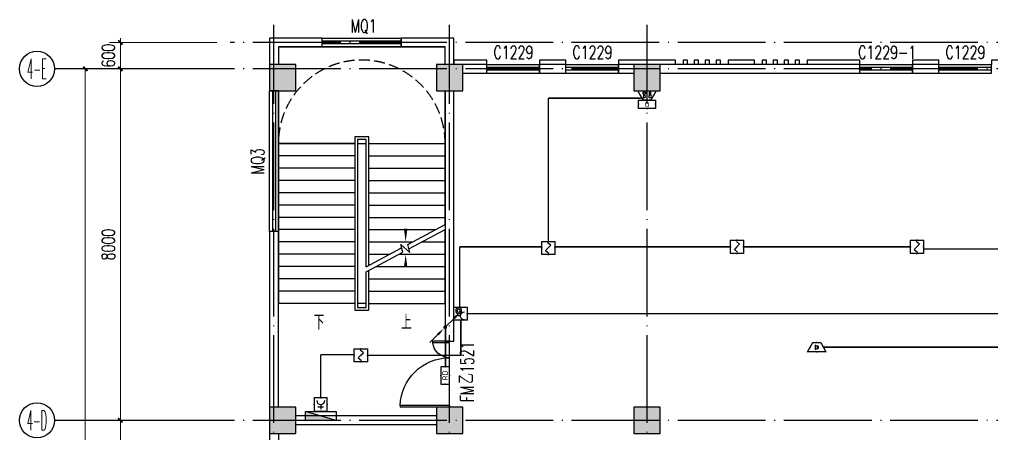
# Model space of a CAD drawing. Extents: x -124594 to 516503, y -3148 to 203159.
# Drawn here: x 179458 to 201608, y 33839 to 43262 of the extents above; entities that cross this region are included whole.
import ezdxf
from ezdxf.enums import TextEntityAlignment as Align

# ---------------------------------------------------------------- set-up
doc = ezdxf.new("R2010")
doc.units = 0
doc.header["$LTSCALE"] = 1000
doc.header["$MEASUREMENT"] = 0
doc.linetypes.add('DASH', pattern=[0.35, 0.25, -0.1])
doc.linetypes.add('DOTE', pattern=[2.42, 2, -0.2, 0.02, -0.2])
for name, color, linetype in [('AXIS', 3, 'Continuous'), ('AXIS_TEXT', 7, 'Continuous'), ('COLUMN', 9, 'Continuous'), ('DIM_SYMB', 3, 'Continuous'), ('DOOR_FIRE', 4, 'Continuous'), ('DOOR_FIRE_TEXT', 7, 'Continuous'), ('EQUIP-消防', 3, 'Continuous'), ('EQUIP_消火栓', 7, 'Continuous'), ('J-AXIS-轴线', 1, 'DOTE'), ('J-DOOR-窗', 8, 'Continuous'), ('J-STAIR-楼梯', 142, 'Continuous'), ('J-WALL-墙体', 2, 'Continuous'), ('LWIRE', 4, 'Continuous'), ('PUB_HATCH', 8, 'Continuous'), ('WINDOW_TEXT', 7, 'Continuous'), ('WIRE-消防', 222, 'Continuous'), ('WIRE-消防广播', 4, 'TG_BC'), ('WIRE-消防火灾监控', 6, 'Continuous'), ('WIRE-消防电话', 4, 'TG_F'), ('装饰柱', 7, 'Continuous')]:
    doc.layers.add(name, color=color, linetype=linetype)
doc.layers.add('建筑底图', color=8, linetype='Continuous', lineweight=5)
doc.styles.add('_TCH_AXIS', font='COMPLEX', dxfattribs={"bigfont": 'GBCBIG'})
doc.styles.add('_TCH_DIM', font='SIMPLEX', dxfattribs={"bigfont": 'GBCBIG'})
doc.styles.add('_TCH_DIM_T3', font='SIMPLEX', dxfattribs={"width": 0.705882, "bigfont": 'GBCBIG'})
doc.styles.add('_TCH_WINDOW', font='SIMPLEX', dxfattribs={"height": 3.5, "bigfont": 'GBCBIG'})
doc.styles.add('_TEL_ATTDEF', font='GBENOR', dxfattribs={"width": 0.8, "height": 3, "bigfont": 'GBCBIG'})
doc.styles.add('COMPLEX', font='COMPLEX')
doc.styles.get("Standard").update_dxf_attribs({"font": 'gbenor.shx', "bigfont": 'gbcbig.shx'})
doc.styles.add('TG_LINETYPE', font='SIMPLEX', dxfattribs={"width": 0.8, "height": 3, "bigfont": 'HZTXT'})
doc.linetypes.add('TG_BC', pattern='A,2,-0.85,["BC",TG_LINETYPE,S=0.1,R=0,X=-0.65,Y=-0.15],0', length=2.85)
doc.linetypes.add('TG_F', pattern='A,2,-0.4,["F",TG_LINETYPE,S=0.1,R=0,X=-0.28,Y=-0.15],0', length=2.4)
doc.dimstyles.new('_TCH_ARCH&&100', dxfattribs={"dimtxt": 297.5, "dimasz": 100, "dimexe": 250, "dimexo": 300, "dimgap": 126.25, "dimtad": 1, "dimdec": 0, "dimzin": 0, "dimdsep": 46, "dimtxsty": '_TCH_DIM_T3', "dimblk": 'ARCHTICK', "dimcen": 0.09, "dimclrt": 7, "dimazin": 2, "dimtfac": 1, "dimtdec": 0, "dimtix": 1, "dimtmove": 2, "dimatfit": 3, "dimfxl": 1, "dimtolj": 1, "dimtzin": 0, "dimarcsym": 0})

# ---------------------------------------------------------------- blocks, each defined once
blk = doc.blocks.new('_FZH')
blk.add_lwpolyline([(-0.5, -0.5), (0.5, -0.5), (0.5, 0.5), (-0.5, 0.5)], close=True)
at = {"layer": 'PUB_HATCH'}
blk.add_solid([(-0.5, -0.5), (0.5, -0.5), (-0.5, 0.5), (0.5, 0.5)], dxfattribs=at)
blk = doc.blocks.new('_ArchTick')
at = {"color": 0, "linetype": 'ByBlock', "const_width": 0.4}
blk.add_lwpolyline([(-0.5, -0.5), (0.5, 0.5)], dxfattribs=at)
blk = doc.blocks.new('*D208')
at = {"layer": 'AXIS', "color": 0, "lineweight": -2, "transparency": 16777216}
for p, q in [((183958, 118791), (180708, 118791)), ((180958, 94791), (180958, 118791)), ((183958, 94791), (180708, 94791))]:
    blk.add_line(p, q, dxfattribs=at)
at = {"layer": 'Defpoints', "color": 0, "transparency": 16777216}
for p in [(180958, 118791), (184258, 118791), (184258, 94791)]:
    blk.add_point(p, dxfattribs=at)
at = {"layer": 'AXIS', "color": 0, "lineweight": -2, "transparency": 16777216, "xscale": 100, "yscale": 100, "zscale": 100}
for p, rotation in [((180958, 118791), 90), ((180958, 94791), 270)]:
    blk.add_blockref('_ArchTick', p, dxfattribs=dict(at, rotation=rotation))
at = {"layer": 'AXIS', "color": 7, "transparency": 16777216, "insert": (180683, 106791), "char_height": 297.5, "attachment_point": 5, "rotation": 90, "style": '_TCH_DIM_T3'}
blk.add_mtext('\\A1;24000', dxfattribs=at)
blk = doc.blocks.new('*D213')
at = {"layer": 'AXIS', "color": 0, "lineweight": -2, "transparency": 16777216}
for p, q in [((183958, 110791), (181508, 110791)), ((181758, 107891), (181758, 110791)), ((183958, 107891), (181508, 107891))]:
    blk.add_line(p, q, dxfattribs=at)
at = {"layer": 'Defpoints', "color": 0, "transparency": 16777216}
for p in [(181758, 110791), (184258, 110791), (184258, 107891)]:
    blk.add_point(p, dxfattribs=at)
at = {"layer": 'AXIS', "color": 0, "lineweight": -2, "transparency": 16777216, "xscale": 100, "yscale": 100, "zscale": 100}
for p, rotation in [((181758, 110791), 90), ((181758, 107891), 270)]:
    blk.add_blockref('_ArchTick', p, dxfattribs=dict(at, rotation=rotation))
at = {"layer": 'AXIS', "color": 7, "transparency": 16777216, "insert": (181483, 109341), "char_height": 297.5, "attachment_point": 5, "rotation": 90, "style": '_TCH_DIM_T3'}
blk.add_mtext('\\A1;2900', dxfattribs=at)
blk = doc.blocks.new('*D214')
at = {"layer": 'AXIS', "color": 0, "lineweight": -2, "transparency": 16777216}
for p, q in [((183958, 118791), (181508, 118791)), ((181758, 110791), (181758, 118791)), ((183958, 110791), (181508, 110791))]:
    blk.add_line(p, q, dxfattribs=at)
at = {"layer": 'Defpoints', "color": 0, "transparency": 16777216}
for p in [(181758, 118791), (184258, 118791), (184258, 110791)]:
    blk.add_point(p, dxfattribs=at)
at = {"layer": 'AXIS', "color": 0, "lineweight": -2, "transparency": 16777216, "xscale": 100, "yscale": 100, "zscale": 100}
for p, rotation in [((181758, 118791), 90), ((181758, 110791), 270)]:
    blk.add_blockref('_ArchTick', p, dxfattribs=dict(at, rotation=rotation))
at = {"layer": 'AXIS', "color": 7, "transparency": 16777216, "insert": (181483, 114791), "char_height": 297.5, "attachment_point": 5, "rotation": 90, "style": '_TCH_DIM_T3'}
blk.add_mtext('\\A1;8000', dxfattribs=at)
blk = doc.blocks.new('*D215')
at = {"layer": 'AXIS', "color": 0, "lineweight": -2, "transparency": 16777216}
for p, q in [((183958, 119391), (181508, 119391)), ((181758, 119391), (181758, 119491)), ((181758, 118791), (181758, 119391)), ((183958, 118791), (181508, 118791)), ((181758, 118791), (181758, 118691))]:
    blk.add_line(p, q, dxfattribs=at)
at = {"layer": 'Defpoints', "color": 0, "transparency": 16777216}
for p in [(181758, 119391), (184258, 119391), (184258, 118791)]:
    blk.add_point(p, dxfattribs=at)
at = {"layer": 'AXIS', "color": 0, "lineweight": -2, "transparency": 16777216, "xscale": 100, "yscale": 100, "zscale": 100}
for p, rotation in [((181758, 119391), 270), ((181758, 118791), 90)]:
    blk.add_blockref('_ArchTick', p, dxfattribs=dict(at, rotation=rotation))
at = {"layer": 'AXIS', "color": 7, "transparency": 16777216, "insert": (181483, 119091), "char_height": 297.5, "attachment_point": 5, "rotation": 90, "style": '_TCH_DIM_T3'}
blk.add_mtext('\\A1;600', dxfattribs=at)
blk = doc.blocks.new('$TCHSYS$WIN2D')
for p, q in [((-0.5, 0.5), (0.5, 0.5)), ((-0.5, 0.5), (-0.5, -0.5)), ((0.5, 0.5), (0.5, -0.5)), ((0.5, 0.1667), (-0.5, 0.1667)), ((0.5, -0.1667), (-0.5, -0.1667)), ((-0.5, -0.5), (0.5, -0.5))]:
    blk.add_line(p, q)
blk = doc.blocks.new('$DorLib2D$00000225')
at = {"color": 0}
for p, q in [((0.475, -0.001), (0.475, 0.752)), ((0.475, 0.752), (0.5, 0.752)), ((0.5, -0.001), (0.5, 0.752)), ((-0.5, 0), (-0.5, 0.252)), ((-0.475, 0.252), (-0.5, 0.252)), ((-0.475, 0), (-0.475, 0.252)), ((-0.475, 0), (-0.5, 0)), ((0.475, -0.001), (0.5, -0.001))]:
    blk.add_line(p, q, dxfattribs=at)
for centre, radius, start, end in [((0.505, -0.002), 0.755, 92.2493, 179.7238), ((-0.501, 0.003), 0.251, 359.7899, 84.0974)]:
    blk.add_arc(centre, radius, start, end, dxfattribs=at)
blk = doc.blocks.new('_AXISO')
blk.add_circle((0, 0), 0.5)
at = {"layer": 'AXIS_TEXT', "style": 'COMPLEX', "width": 1.041667}
blk.add_attdef('A', text='', height=0.56, dxfattribs=at).set_placement((-0.25, -0.28), (0.25, -0.28), align=Align.FIT)
blk = doc.blocks.new('$Equip$00002649')
for p, q in [((-0.5, 0.5), (-0.5, -0.5)), ((0.5, 0.5), (-0.5, 0.5)), ((-0.2, 0.2), (0.05, 0.4)), ((0, 0), (-0.2, 0.2)), ((0, 0), (0.2, -0.2)), ((0.5, -0.5), (0.5, 0.5)), ((-0.5, -0.5), (0.5, -0.5)), ((0.2, -0.2), (-0.05, -0.4))]:
    blk.add_line(p, q)
at = {"const_width": 0.0667}
blk.add_lwpolyline([(-0.5, 0.5), (0.5, 0.5), (0.5, -0.5), (-0.5, -0.5), (-0.5, 0.5), (0.5, 0.5)], dxfattribs=at)
for p in [(-0.5, 0), (0, 0.5), (0.5, 0), (0, -0.5)]:
    blk.add_point(p)
at = {"color": 7, "flags": 1}
for tag, height, p in [('A', 0.00002, (0, 0)), ('B', 0.4, (0.762, -0.208))]:
    blk.add_attdef(tag, text='', height=height, dxfattribs=at).set_placement(p, align=Align.MIDDLE_CENTER)
blk = doc.blocks.new('$equip$00002679')
for p, q in [((-0.3, 0.699), (-0.703, 0)), ((-0.703, 0), (0.703, 0)), ((-0.264, 0.249), (-0.304, 0.569)), ((-0.304, 0.569), (-0.128, 0.489)), ((-0.304, 0.249), (-0.304, 0.113)), ((-0.128, 0.249), (-0.304, 0.249)), ((-0.304, 0.113), (-0.128, 0.113)), ((0.3, 0.699), (-0.3, 0.699)), ((0.3, 0.699), (-0.3, 0.699)), ((-0.128, 0.489), (-0.168, 0.249)), ((-0.128, 0.113), (-0.128, 0.249)), ((0, 0.699), (0, 0)), ((0.174, 0.11), (0.174, 0.338)), ((0.294, 0.11), (0.174, 0.11)), ((0.294, 0.338), (0.294, 0.11)), ((0.703, 0), (0.3, 0.699))]:
    blk.add_line(p, q)
at = {"const_width": 0.0667}
for points in [[(-0.299, 0.699), (0.301, 0.699), (0.703, 0), (-0.702, 0), (-0.299, 0.699), (0.301, 0.699)], [(-0.3, 0.699), (0.3, 0.699), (0.703, 0), (-0.703, 0), (-0.3, 0.699), (0.3, 0.699)]]:
    blk.add_lwpolyline(points, dxfattribs=at)
blk.add_circle((0.234, 0.43), 0.111)
for p in [(-0.501, 0.349), (0, 0.699), (0, 0), (0.502, 0.349)]:
    blk.add_point(p)
at = {"color": 7, "flags": 1}
for tag, height, p in [('A', 0.00002, (0, 0)), ('B', 0.4, (0.961, 0.299))]:
    blk.add_attdef(tag, text='', height=height, dxfattribs=at).set_placement(p, align=Align.MIDDLE_CENTER)
blk = doc.blocks.new('$equip$00002655')
for p, q in [((-0.5, 1), (-0.5, 0)), ((0.5, 1), (-0.5, 1)), ((0.5, 0), (0.5, 1)), ((-0.5, 0), (0.5, 0)), ((-0.169, 0.5), (-0.169, 0.15))]:
    blk.add_line(p, q)
at = {"const_width": 0.0667}
blk.add_lwpolyline([(-0.5, 1), (0.5, 1), (0.5, 0), (-0.5, 0), (-0.5, 1), (0.5, 1)], dxfattribs=at)
for radius in [0.226, 0.113]:
    blk.add_circle((0.227, 0.36), radius)
blk.add_arc((-0.169, 0.8), 0.3, 180, 0)
for p in [(0, 1), (-0.5, 0.5), (0, 0), (0.5, 0.5)]:
    blk.add_point(p)
at = {"color": 7, "flags": 1}
for tag, height, p in [('A', 0.00002, (0, 0)), ('B', 0.4, (0.762, 0.292))]:
    blk.add_attdef(tag, text='', height=height, dxfattribs=at).set_placement(p, align=Align.MIDDLE_CENTER)
blk = doc.blocks.new('$equip$00002786')
for p, q in [((0.65, 0.65), (-0.65, 0.65)), ((-0.65, 0.65), (-0.65, 0)), ((-0.65, 0), (0.65, 0)), ((0.65, 0), (0.65, 0.65))]:
    blk.add_line(p, q)
at = {"const_width": 0.0667}
blk.add_lwpolyline([(-0.65, 0.65), (0.65, 0.65), (0.65, 0), (-0.65, 0), (-0.65, 0.65), (0.65, 0.65)], dxfattribs=at)
for p in [(-0.65, 0.325), (0, 0.65), (0, 0), (0.65, 0.325)]:
    blk.add_point(p)
at = {"color": 7}
blk.add_attdef('$TEXT$', text='', height=0.4, dxfattribs=at).set_placement((0.006, 0.343), align=Align.MIDDLE_CENTER)
at = {"color": 7, "flags": 1}
for tag, p in [('A', (0, 0)), ('B', (0.905, 0.246))]:
    blk.add_attdef(tag, text='', height=0.4, dxfattribs=at).set_placement(p, align=Align.MIDDLE_CENTER)
blk = doc.blocks.new('$equip$00002677')
for p, q in [((-0.3, 0.699), (-0.703, 0)), ((-0.703, 0), (0.703, 0)), ((0.3, 0.699), (-0.3, 0.699)), ((-0.117, 0.421), (-0.117, 0.26)), ((-0.117, 0.421), (-0.036, 0.421)), ((-0.036, 0.26), (-0.117, 0.26)), ((-0.036, 0.421), (0.118, 0.503)), ((-0.036, 0.421), (-0.036, 0.26)), ((0.118, 0.173), (-0.036, 0.26)), ((0.118, 0.503), (0.118, 0.173)), ((0.703, 0), (0.3, 0.699))]:
    blk.add_line(p, q)
at = {"const_width": 0.0667}
blk.add_lwpolyline([(-0.3, 0.699), (0.3, 0.699), (0.703, 0), (-0.703, 0), (-0.3, 0.699), (0.3, 0.699)], dxfattribs=at)
blk.add_lwpolyline([(-0.3, 0.699), (0.3, 0.699), (0.703, 0), (-0.703, 0), (-0.3, 0.699), (0.3, 0.699)], dxfattribs=at)
for p in [(-0.501, 0.349), (0, 0.699), (0, 0), (0.502, 0.349)]:
    blk.add_point(p)
at = {"color": 7, "flags": 1}
for tag, height, p in [('A', 0.00002, (0, 0)), ('B', 0.4, (0.961, 0.299))]:
    blk.add_attdef(tag, text='', height=height, dxfattribs=at).set_placement(p, align=Align.MIDDLE_CENTER)
blk = doc.blocks.new('$equip$00002656')
for p, q in [((-0.5, 1), (-0.5, 0)), ((0.5, 1), (-0.5, 1)), ((0.5, 0), (0.5, 1)), ((-0.5, 0), (0.5, 0)), ((-0.219, 0.331), (0.222, 0.331)), ((0, 0.5), (0, 0.15))]:
    blk.add_line(p, q)
at = {"const_width": 0.0667}
blk.add_lwpolyline([(-0.5, 1), (0.5, 1), (0.5, 0), (-0.5, 0), (-0.5, 1), (0.5, 1)], dxfattribs=at)
blk.add_arc((0, 0.8), 0.3, 180, 0)
for p in [(0, 1), (-0.5, 0.5), (0, 0), (0.5, 0.5)]:
    blk.add_point(p)
at = {"color": 7, "flags": 1}
for tag, height, p in [('A', 0.00002, (0, 0)), ('B', 0.4, (0.762, 0.292))]:
    blk.add_attdef(tag, text='', height=height, dxfattribs=at).set_placement(p, align=Align.MIDDLE_CENTER)
blk = doc.blocks.new('$equip$00002771')
for p, q in [((-0.65, 0.65), (-0.65, 0)), ((0.65, 0.65), (-0.65, 0.65)), ((-0.65, 0), (0.65, 0)), ((0.65, 0), (0.65, 0.65))]:
    blk.add_line(p, q)
at = {"const_width": 0.0667}
blk.add_lwpolyline([(-0.65, 0.65), (-0.65, 0), (0.65, 0), (0.65, 0.65), (-0.65, 0.65), (-0.65, 0)], dxfattribs=at)
for p in [(-0.65, 0.325), (0, 0.65), (0, 0), (0.65, 0.325)]:
    blk.add_point(p)
at = {"color": 7}
blk.add_attdef('$TEXT$', text='', height=0.4, dxfattribs=at).set_placement((0.006, 0.343), align=Align.MIDDLE_CENTER)
at = {"color": 7, "flags": 1}
for tag, height, p in [('A', 0.00002, (0, 0)), ('B', 0.4, (0.905, 0.246))]:
    blk.add_attdef(tag, text='', height=height, dxfattribs=at).set_placement(p, align=Align.MIDDLE_CENTER)
blk = doc.blocks.new('$TelecSys$00000081')
for p, q in [((0.104, 0.104), (0.104, 0.104)), ((-1.15, -1.15), (-0.55, -0.55)), ((-0.104, -0.104), (-0.104, -0.104))]:
    blk.add_line(p, q)
at = {"const_width": 0.142}
blk.add_lwpolyline([(0.071, 0, 1), (-0.071, 0, 1)], format="xyb", close=True, dxfattribs=at)
blk.add_solid([(-0.62, -0.48), (-0.48, -0.62), (-0.1, -0.1)])
at = {"width": 0.8, "flags": 9}
blk.add_attdef('A', (0, 0), '', height=0.00002, rotation=180, dxfattribs=at)
blk = doc.blocks.new('$TelecSys$00000079')
for p, q in [((0.7, 0.7), (0, 0)), ((0.104, 0.104), (0.104, 0.104)), ((-0.104, -0.104), (-0.104, -0.104))]:
    blk.add_line(p, q)
at = {"const_width": 0.142}
blk.add_lwpolyline([(-0.071, 0, 1), (0.071, 0, 1)], format="xyb", close=True, dxfattribs=at)
blk.add_solid([(0.63, 0.77), (0.77, 0.63), (1.15, 1.15)])
at = {"width": 0.8, "flags": 9}
blk.add_attdef('A', (0, 0), '', height=0.00002, dxfattribs=at)
blk = doc.blocks.new('$TwtSys$00000434')
for p, q in [((-0.5, 0.5), (-0.5, -0.5)), ((-0.5, -0.5), (0.5, 0.5)), ((0.5, 0.5), (-0.5, 0.5)), ((0.5, -0.5), (0.5, 0.5)), ((-0.5, -0.5), (0.5, -0.5))]:
    blk.add_line(p, q)
blk.add_solid([(0.5, -0.5), (0.5, 0.5), (-0.5, -0.5)])
blk = doc.blocks.new('GWEEDA')
at = {"layer": 'AXIS', "color": 8}
for p, q in [((184258.3, 118790.8), (180258.3, 118790.8)), ((184258.3, 110790.8), (180258.3, 110790.8))]:
    blk.add_line(p, q, dxfattribs=at)
at = {"layer": 'DIM_SYMB', "color": 8}
for points in [[(186258.3, 113310.8, 0, 0, 0), (186258.3, 118190.8, 0, 0, 0), (188258.3, 118190.8, 0, 0, 0), (188258.3, 114850.8, 0, 80, 0), (188258.3, 115150.8, 0, 0, 0)], [(188258.3, 113310.8, 0, 0, 0), (188258.3, 114570.8, 0, 80, 0), (188258.3, 114270.8, 0, 0, 0)]]:
    blk.add_lwpolyline(points, format="xyseb", dxfattribs=at)
at = {"layer": 'J-AXIS-轴线', "color": 8}
for p, q in [((185258.3, 93790.8), (185258.3, 119790.8)), ((189258.3, 93790.8), (189258.3, 119790.8)), ((193758.3, 93790.8), (193758.3, 119790.8)), ((232758.3, 119390.8), (184258.3, 119390.8)), ((232758.3, 118790.8), (184258.3, 118790.8)), ((232758.3, 110790.8), (184258.3, 110790.8))]:
    blk.add_line(p, q, dxfattribs=at)
at = {"layer": 'J-STAIR-楼梯', "color": 8}
for p, q in [((189158.3, 119290.8), (185358.3, 119290.8)), ((185358.3, 119290.8), (185358.3, 118890.8)), ((189158.3, 118890.8), (189158.3, 119290.8)), ((185358.3, 118290.8), (185358.3, 117090.8)), ((189158.3, 117090.8), (189158.3, 118290.8)), ((187418.3, 117240.8), (187098.3, 117240.8)), ((187098.3, 117240.8), (187098.3, 113300.8)), ((187358.3, 117180.8), (187158.3, 117180.8)), ((187158.3, 117180.8), (187158.3, 113360.8)), ((187358.3, 114285), (187358.3, 117180.8)), ((187418.3, 114317.2), (187418.3, 117240.8)), ((185358.3, 117090.8), (185358.3, 113450.8)), ((187098.3, 117090.8), (185358.3, 117090.8)), ((185358.3, 117090.8), (187098.3, 117090.8)), ((187158.3, 117090.8), (187158.3, 113450.8)), ((187158.3, 117090.8), (187358.3, 117090.8)), ((187358.3, 114285), (187358.3, 117090.8)), ((187418.3, 117090.8), (189158.3, 117090.8)), ((187418.3, 117090.8), (189158.3, 117090.8)), ((189158.3, 115250), (189158.3, 117090.8)), ((187098.3, 116810.8), (185358.3, 116810.8)), ((187418.3, 116810.8), (189158.3, 116810.8)), ((187098.3, 116530.8), (185358.3, 116530.8)), ((187418.3, 116530.8), (189158.3, 116530.8)), ((187098.3, 116250.8), (185358.3, 116250.8)), ((187418.3, 116250.8), (189158.3, 116250.8)), ((187098.3, 115970.8), (185358.3, 115970.8)), ((187418.3, 115970.8), (189158.3, 115970.8)), ((187098.3, 115690.8), (185358.3, 115690.8)), ((187418.3, 115690.8), (189158.3, 115690.8)), ((187098.3, 115410.8), (185358.3, 115410.8)), ((187418.3, 115410.8), (189158.3, 115410.8)), ((188308.1, 114794.2), (189158.3, 115250)), ((187098.3, 115130.8), (185358.3, 115130.8)), ((187418.3, 115130.8), (188935.9, 115130.8)), ((188331.7, 114693.4), (189158.3, 115136.6)), ((189147.6, 115130.8), (189158.3, 115130.8)), ((189158.3, 113450.8), (189158.3, 115136.6)), ((187098.3, 114850.8), (185358.3, 114850.8)), ((187418.3, 114850.8), (188413.6, 114850.8)), ((188191, 114617.9), (188150.2, 114791.7)), ((188150.2, 114791.7), (188350.7, 114612.4)), ((188350.7, 114612.4), (188308.1, 114794.2)), ((188625.3, 114850.8), (189158.3, 114850.8)), ((187098.3, 114570.8), (185358.3, 114570.8)), ((187358.3, 114285), (188167.3, 114718.7)), ((187358.3, 114171.6), (188191, 114617.9)), ((187418.3, 114570.8), (187891.4, 114570.8)), ((188103, 114570.8), (189158.3, 114570.8)), ((187098.3, 114290.8), (185358.3, 114290.8)), ((187358.3, 113450.8), (187358.3, 114171.6)), ((187358.3, 113360.8), (187358.3, 114171.6)), ((187418.3, 113300.8), (187418.3, 114203.7)), ((187580.7, 114290.8), (189158.3, 114290.8)), ((187098.3, 114010.8), (185358.3, 114010.8)), ((187418.3, 114010.8), (189158.3, 114010.8)), ((187098.3, 113730.8), (185358.3, 113730.8)), ((187418.3, 113730.8), (189158.3, 113730.8)), ((187098.3, 113450.8), (185358.3, 113450.8)), ((187358.3, 113450.8), (187158.3, 113450.8)), ((187418.3, 113450.8), (189158.3, 113450.8)), ((187098.3, 113300.8), (187418.3, 113300.8)), ((187158.3, 113360.8), (187358.3, 113360.8))]:
    blk.add_line(p, q, dxfattribs=at)
at = {"layer": 'J-STAIR-楼梯', "color": 8, "linetype": 'DASH'}
blk.add_arc((187258.3, 117090.8), 1900, 0, 180, dxfattribs=at)
at = {"layer": 'J-WALL-墙体', "color": 8}
for p, q in [((186358.3, 119490.8), (185158.3, 119490.8)), ((185158.3, 119490.8), (185158.3, 118890.8)), ((186358.3, 119290.8), (186358.3, 119490.8)), ((189358.3, 119490.8), (188158.3, 119490.8)), ((188158.3, 119490.8), (188158.3, 119290.8)), ((189358.3, 118890.8), (189358.3, 119490.8)), ((185358.3, 119290.8), (186358.3, 119290.8)), ((185358.3, 119290.8), (185358.3, 118890.8)), ((188158.3, 119290.8), (189158.3, 119290.8)), ((189158.3, 118890.8), (189158.3, 119290.8)), ((190108.3, 118890.8), (189558.3, 118890.8)), ((190108.3, 118690.8), (190108.3, 118890.8)), ((191908.3, 118890.8), (191308.3, 118890.8)), ((191308.3, 118890.8), (191308.3, 118690.8)), ((191908.3, 118690.8), (191908.3, 118890.8)), ((193458.3, 118890.8), (193108.3, 118890.8)), ((193108.3, 118890.8), (193108.3, 118690.8)), ((198608.3, 118890.8), (194058.3, 118890.8)), ((198608.3, 118690.8), (198608.3, 118890.8)), ((200408.3, 118890.8), (199808.3, 118890.8)), ((199808.3, 118890.8), (199808.3, 118690.8)), ((200408.3, 118690.8), (200408.3, 118890.8)), ((189558.3, 118690.8), (190108.3, 118690.8)), ((191308.3, 118690.8), (191908.3, 118690.8)), ((193108.3, 118690.8), (193458.3, 118690.8)), ((194058.3, 118690.8), (198608.3, 118690.8)), ((199808.3, 118690.8), (200408.3, 118690.8)), ((189158.3, 118290.8), (189158.3, 112590.8)), ((189358.3, 112590.8), (189358.3, 118290.8)), ((185358.3, 115090.8), (185158.3, 115090.8)), ((185158.3, 115090.8), (185158.3, 111090.8)), ((185358.3, 111090.8), (185358.3, 115090.8)), ((189158.3, 112590.8), (189358.3, 112590.8)), ((188958.3, 110890.8), (185758.3, 110890.8)), ((188958.3, 110690.8), (185758.3, 110690.8)), ((185158.3, 110490.8), (185158.3, 107990.8)), ((185358.3, 110490.8), (185358.3, 107990.8))]:
    blk.add_line(p, q, dxfattribs=at)
at = {"layer": '装饰柱', "color": 8}
for points in [[(190108.3, 118890.8), (190108.3, 118990.8), (189358.3, 118990.8), (189358.3, 118890.8)], [(191908.3, 118890.8), (191908.3, 118990.8), (191308.3, 118990.8), (191308.3, 118890.8)], [(194408.3, 118890.8), (194408.3, 118990.8), (193108.3, 118990.8), (193108.3, 118890.8)], [(194683.3, 118890.8), (194683.3, 118990.8), (194583.3, 118990.8), (194583.3, 118890.8)], [(194933.3, 118890.8), (194933.3, 118990.8), (194833.3, 118990.8), (194833.3, 118890.8)], [(195183.3, 118890.8), (195183.3, 118990.8), (195083.3, 118990.8), (195083.3, 118890.8)], [(195433.3, 118890.8), (195433.3, 118990.8), (195333.3, 118990.8), (195333.3, 118890.8)], [(196208.3, 118890.8), (196208.3, 118990.8), (195608.3, 118990.8), (195608.3, 118890.8)], [(196483.3, 118890.8), (196483.3, 118990.8), (196383.3, 118990.8), (196383.3, 118890.8)], [(196733.3, 118890.8), (196733.3, 118990.8), (196633.3, 118990.8), (196633.3, 118890.8)], [(196983.3, 118890.8), (196983.3, 118990.8), (196883.3, 118990.8), (196883.3, 118890.8)], [(197233.3, 118890.8), (197233.3, 118990.8), (197133.3, 118990.8), (197133.3, 118890.8)], [(198608.3, 118890.8), (198608.3, 118990.8), (197408.3, 118990.8), (197408.3, 118890.8)], [(200408.3, 118890.8), (200408.3, 118990.8), (199808.3, 118990.8), (199808.3, 118890.8)], [(202908.3, 118890.8), (202908.3, 118990.8), (201608.3, 118990.8), (201608.3, 118890.8)]]:
    blk.add_lwpolyline(points, dxfattribs=at)
at = {"layer": 'AXIS', "color": 8}
ref = blk.add_blockref('_AXISO', (179858.3, 118790.8), dxfattribs=dict(at, xscale=800, yscale=800, zscale=800))
ref.add_attrib('A', '4-E', dxfattribs={"layer": 'AXIS_TEXT', "color": 8, "height": 452.55, "style": '_TCH_AXIS', "width": 0.333333}).set_placement((179632.1, 118564.5), (180084.6, 118564.5), align=Align.FIT)
ref = blk.add_blockref('_AXISO', (179858.3, 110790.8), dxfattribs=dict(at, xscale=800, yscale=800, zscale=800))
ref.add_attrib('A', '4-D', dxfattribs={"layer": 'AXIS_TEXT', "color": 8, "height": 452.55, "style": '_TCH_AXIS', "width": 0.328125}).set_placement((179632.1, 110564.5), (180084.6, 110564.5), align=Align.FIT)
at = {"layer": 'COLUMN', "color": 8, "xscale": 600, "yscale": 600, "zscale": 600, "rotation": 90}
for p in [(185458.3, 118590.8), (189258.3, 118590.8), (193758.3, 118590.8), (185458.3, 110790.8), (189258.3, 110790.8), (193758.3, 110790.8)]:
    blk.add_blockref('_FZH', p, dxfattribs=at)
at = {"layer": 'DOOR_FIRE', "color": 8, "xscale": -1500, "yscale": 1500, "zscale": 200, "rotation": 90}
blk.add_blockref('$DorLib2D$00000225', (189258.3, 111840.8), dxfattribs=at)
at = {"layer": 'J-DOOR-窗', "color": 8}
ref = blk.add_blockref('$TCHSYS$WIN2D', (187258.3, 119390.8), dxfattribs=dict(at, xscale=-1800, yscale=200, zscale=200, rotation=180))
ref.add_attrib('A', 'MQ1', (187003.3, 119617), dxfattribs={"layer": 'WINDOW_TEXT', "color": 8, "height": 297.5, "style": '_TCH_WINDOW', "width": 0.705882})
ref = blk.add_blockref('$TCHSYS$WIN2D', (190708.3, 118790.8), dxfattribs=dict(at, xscale=-1200, yscale=200, zscale=200, rotation=180))
ref.add_attrib('A', 'C1229', (190258.3, 119017), dxfattribs={"layer": 'WINDOW_TEXT', "color": 8, "height": 297.5, "style": '_TCH_WINDOW', "width": 0.705882})
ref = blk.add_blockref('$TCHSYS$WIN2D', (192508.3, 118790.8), dxfattribs=dict(at, xscale=-1200, yscale=200, zscale=200, rotation=180))
ref.add_attrib('A', 'C1229', (192058.3, 119017), dxfattribs={"layer": 'WINDOW_TEXT', "color": 8, "height": 297.5, "style": '_TCH_WINDOW', "width": 0.705882})
ref = blk.add_blockref('$TCHSYS$WIN2D', (199208.3, 118790.8), dxfattribs=dict(at, xscale=-1200, yscale=200, zscale=200, rotation=180))
ref.add_attrib('A', 'C1229-1', (198568.3, 119017), dxfattribs={"layer": 'WINDOW_TEXT', "color": 8, "height": 297.5, "style": '_TCH_WINDOW', "width": 0.705882})
ref = blk.add_blockref('$TCHSYS$WIN2D', (201008.3, 118790.8), dxfattribs=dict(at, xscale=-1200, yscale=200, zscale=200, rotation=180))
ref.add_attrib('A', 'C1229', (200558.3, 119017), dxfattribs={"layer": 'WINDOW_TEXT', "color": 8, "height": 297.5, "style": '_TCH_WINDOW', "width": 0.705882})
ref = blk.add_blockref('$TCHSYS$WIN2D', (185258.3, 116690.8), dxfattribs=dict(at, xscale=-3200, yscale=200, zscale=200, rotation=270))
ref.add_attrib('A', 'MQ3', (185032.1, 116390.8), dxfattribs={"layer": 'WINDOW_TEXT', "color": 8, "height": 297.5, "rotation": 90, "style": '_TCH_WINDOW', "width": 0.705882})
at = {"layer": 'DIM_SYMB', "color": 7, "style": '_TCH_DIM'}
for s, p in [('下', (186163.4, 112855.8)), ('上', (188154.1, 112855.8))]:
    blk.add_text(s, height=337.6, dxfattribs=at).set_placement(p)
at = {"layer": 'DOOR_FIRE_TEXT', "color": 8, "style": '_TCH_WINDOW', "width": 0.705882}
for s, p in [('1521', (189808.3, 111868.7)), ('FM', (189808.3, 111202.9))]:
    blk.add_text(s, height=297.5, rotation=90, dxfattribs=at).set_placement(p)
at = {"layer": 'DOOR_FIRE_TEXT', "color": 8, "style": '_TCH_WINDOW'}
blk.add_text('乙', height=337.6, rotation=90, dxfattribs=at).set_placement((189808.3, 111622.9))
at = {"layer": 'AXIS', "color": 8}
for p1, p2, distance, picture, middle in [((184258.3, 118790.8), (184258.3, 119390.8), 2500, '*D215', (181483.3, 119090.8)), ((184258.3, 94790.8), (184258.3, 118790.8), 3300, '*D208', (180683.3, 106790.8)), ((184258.3, 110790.8), (184258.3, 118790.8), 2500, '*D214', (181483.3, 114790.8)), ((184258.3, 107890.8), (184258.3, 110790.8), 2500, '*D213', (181483.3, 109340.8))]:
    dim = blk.add_aligned_dim(p1=p1, p2=p2, distance=distance, dimstyle='_TCH_ARCH&&100', dxfattribs=at)
    dim.commit()
    dim.dimension.update_dxf_attribs({"geometry": picture, "text_midpoint": middle})

msp = doc.modelspace()

# ---------------------------------------------------------------- linework, layer by layer
at = {"layer": 'WIRE-消防', "const_width": 35}
for points in [[(191508, 38212), (191508, 41472)], [(193526, 41472), (191508, 41472)], [(193586, 41472), (193526, 41472)], [(193640, 41477), (193598, 41472)], [(191358, 38089), (189489, 38089)], [(189489, 38089), (189489, 36716)], [(195658, 38089), (191658, 38089)], [(199758, 38089), (195958, 38089)], [(204158, 38039), (200058, 38039)], [(189517, 35619), (189517, 36404)], [(186323, 34649), (186323, 35634)], [(186323, 35634), (187088, 35634)], [(189517, 35619), (187388, 35619)]]:
    msp.add_lwpolyline(points, dxfattribs=at)
msp.add_lwpolyline([(193598, 41472, -0.030339), (193586, 41472)], format="xyb", dxfattribs=at)
at = {"layer": 'WIRE-消防广播', "const_width": 35}
msp.add_lwpolyline([(212475, 35803), (197776, 35803)], dxfattribs=at)
at = {"layer": 'WIRE-消防火灾监控', "const_width": 35}
msp.add_lwpolyline([(189168, 35354), (189168, 36239)], dxfattribs=at)
at = {"layer": 'WIRE-消防电话', "const_width": 35}
msp.add_lwpolyline([(189658, 36566), (225814, 36566)], dxfattribs=at)

# ---------------------------------------------------------------- block references
at = {"layer": 'EQUIP-消防', "xscale": -300, "yscale": 300, "zscale": 300}
for name, p, rotation in [('$equip$00002679', (193758, 41639), 180), ('$equip$00002655', (189358, 36566), 270.0000000000002)]:
    msp.add_blockref(name, p, dxfattribs=dict(at, rotation=rotation))
at = {"layer": 'EQUIP-消防'}
ref = msp.add_blockref('$equip$00002786', (193759, 41429), dxfattribs=dict(at, xscale=-300, yscale=300, zscale=300, rotation=180))
ref.add_attrib('$TEXT$', 'O', dxfattribs={"layer": '0', "color": 7, "height": 120, "style": '_TEL_ATTDEF'}).set_placement((193760, 41326), align=Align.MIDDLE_CENTER)
at = {"layer": 'EQUIP-消防', "yscale": 300, "zscale": 300}
for name, p, xscale in [('$Equip$00002649', (191508, 38062), -300), ('$Equip$00002649', (195808, 38089), -300), ('$Equip$00002649', (199908, 38089), -300), ('$equip$00002677', (197625, 35698), -300), ('$Equip$00002649', (187238, 35619), -300), ('$equip$00002656', (186323, 34349), 300)]:
    msp.add_blockref(name, p, dxfattribs=dict(at, xscale=xscale))
at = {"layer": 'EQUIP-消防'}
ref = msp.add_blockref('$equip$00002771', (189258, 35159), dxfattribs=dict(at, xscale=300, yscale=300, zscale=300, rotation=90))
ref.add_attrib('$TEXT$', 'RD', dxfattribs={"layer": '0', "color": 7, "height": 120, "rotation": 90, "style": '_TEL_ATTDEF'}).set_placement((189155, 35161), align=Align.MIDDLE_CENTER)
at = {"layer": 'EQUIP_消火栓', "xscale": 700, "yscale": -200, "zscale": 700, "rotation": 180}
msp.add_blockref('$TwtSys$00000434', (186323, 34239), dxfattribs=at)
at = {"layer": 'LWIRE', "xscale": 300, "yscale": 300, "zscale": 300}
for name in ['$TelecSys$00000079', '$TelecSys$00000081']:
    msp.add_blockref(name, (189158, 36258), dxfattribs=at)
at = {"layer": '建筑底图'}
msp.add_blockref('GWEEDA', (0, -76652), dxfattribs=at)

doc.saveas('drawing.dxf')
